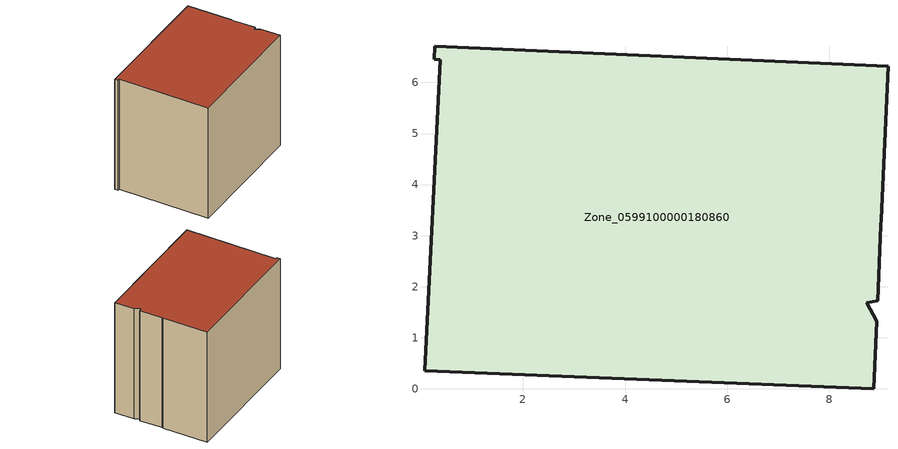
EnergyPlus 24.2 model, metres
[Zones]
Zone_0599100000180860
 floor ground (C_G): 9.01,3.2 8.95,1.73 8.74,1.68 8.93,1.33 8.87,0 0.07,0.36 0.39,6.45 0.27,6.45 0.28,6.71 9.15,6.32 9.02,3.32 z1.1
 wall outside (C_F): 9.15,6.32 0.28,6.71 0.27,6.45 0.39,6.45 0.07,0.36 8.87,0 8.93,1.33 8.74,1.68 8.95,1.73 9.01,3.2 9.02,3.32 9.15,6.32 z1.1:9.03
 roof outside (C_R): 9.01,3.2 9.02,3.32 9.15,6.32 0.28,6.71 0.27,6.45 0.39,6.45 0.07,0.36 8.87,0 8.93,1.33 8.74,1.68 8.95,1.73 z9.03
[BUILDING]
Pand.0599100000180860: North Axis=0; Terrain=City; Loads Convergence Tolerance Value=0.04; Temperature Convergence Tolerance Value=0.4; Solar Distribution=FullExterior; Maximum Number of Warmup Days=25; Minimum Number of Warmup Days=1
[Site:Location]
Rotterdam.The.Hague.AP_ZH_NLD Design_Conditions: Latitude=51.96; Longitude=4.45; Time Zone=1; Elevation=-4.5
[SITE:GROUNDTEMPERATURE:BUILDINGSURFACE]
18, 18, 18, 18, 18, 18, 18, 18, 18, 18, 18, 18
[MATERIAL] Thermal Absorptance=0.9; Solar Absorptance=0.7; Visible Absorptance=0.7
Name | Roughness | Thickness | Conductivity | Density | Specific Heat
G.TC.1965-1974 | MediumSmooth | 0.15 | 0.882353 | 540 | 1210
F.TC.1965-1974 | Rough | 0.3 | 0.697674 | 1920 | 840
R.TC.1965-1974 | MediumRough | 0.2 | 0.232558 | 1500 | 1000
[CONSTRUCTION]
C_G: G.TC.1965-1974
C_F: F.TC.1965-1974
C_R: R.TC.1965-1974
[ZONE]
Zone_0599100000180860: Type=1; Multiplier=1; Ceiling Height=Autocalculate; Volume=Autocalculate; Floor Area=autocalculate; Part of Total Floor Area=Yes
[ZONEINFILTRATION:DESIGNFLOWRATE]
Infil_Zone_0599100000180860: Zone or ZoneList or Space or SpaceList=Zone_0599100000180860; Schedule=AlwaysOn; Design Flow Rate Calculation Method=Flow/Area; Flow Rate per Floor Area=0.003; Constant Term Coefficient=1; Temperature Term Coefficient=0; Velocity Term Coefficient=0; Velocity Squared Term Coefficient=0
[HVACTEMPLATE:ZONE:IDEALLOADSAIRSYSTEM]
Zone_0599100000180860: Maximum Heating Supply Air Temperature=50; Minimum Cooling Supply Air Temperature=13; Maximum Heating Supply Air Humidity Ratio=0.0156; Minimum Cooling Supply Air Humidity Ratio=0.0077; Heating Limit=NoLimit; Cooling Limit=NoLimit; Dehumidification Control Type=ConstantSensibleHeatRatio; Cooling Sensible Heat Ratio=0.7; Dehumidification Setpoint=60; Humidification Control Type=None; Humidification Setpoint=30; Outdoor Air Method=None; Outdoor Air Flow Rate per Person=0.00944; Outdoor Air Flow Rate per Zone Floor Area=0; Outdoor Air Flow Rate per Zone=0; Demand Controlled Ventilation Type=None; Outdoor Air Economizer Type=NoEconomizer; Heat Recovery Type=None; Sensible Heat Recovery Effectiveness=0.7; Latent Heat Recovery Effectiveness=0.65
[ZONECONTROL:THERMOSTAT]
ThermostatControl_Zone_0599100000180860: Zone or ZoneList=Zone_0599100000180860; Control Type Schedule=DualSetpointControlType; Control 1=Thermostat_Zone_0599100000180860; Temperature Difference Between Cutout And Setpoint=0
[THERMOSTATSETPOINT:DUALSETPOINT]
Thermostat_Zone_0599100000180860: Heating Setpoint Temperature Schedule=HeatingSetpoint_Zone_0599100000180860; Cooling Setpoint Temperature Schedule=CoolingSetpoint_Zone_0599100000180860
[SCHEDULE:COMPACT]
HeatingSetpoint_Zone_0599100000180860: Through: 12/31, For: AllDays, Until: 24:00, 21
CoolingSetpoint_Zone_0599100000180860: Through: 12/31, For: AllDays, Until: 24:00, 24
DualSetpointControlType: Through: 12/31, For: AllDays, Until: 24:00, 4
AlwaysOn: Through: 12/31, For: AllDays, Until: 24:00, 1
